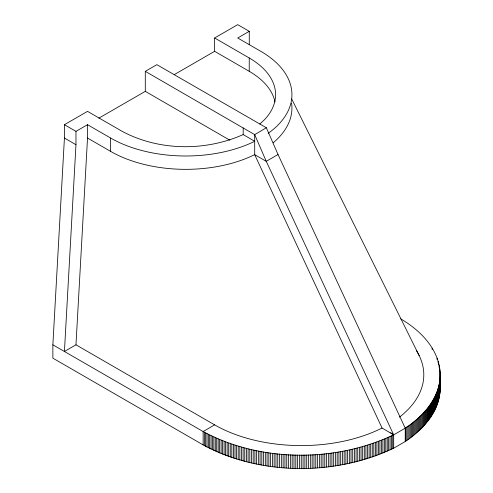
<?xml version="1.0" encoding="UTF-8"?>
<svg xmlns="http://www.w3.org/2000/svg" width="493" height="493" viewBox="0 0 493 493"><rect width="100%" height="100%" fill="white"/><g stroke="black" fill="none" stroke-linecap="round" stroke-linejoin="round"><path stroke-width="0.74" d="M64.423 124.698L75.971 131.372L87.526 124.698L110.635 138.04A106.198 61.311 0 0 0 241.213 146.963L242.396 146.538A106.198 61.311 0 0 0 254.696 141.306L243.185 134.571C205.261 151.474 158.906 151.018 122.11 131.329L87.526 111.363L64.423 124.698L64.423 138.04L52.868 344.817L52.868 358.158L203.134 444.908C261.167 475.831 334.42 475.93 393.679 448.199L405.234 441.531C424.085 429.138 441.771 409.061 440.027 385.021M75.971 131.372L75.971 144.714L64.423 351.484L75.971 344.817L87.526 138.04L87.526 124.698M52.868 344.817L203.134 431.566C261.167 462.489 334.42 462.588 393.679 434.863L405.234 428.189C423.795 415.938 441.241 396.397 440.083 372.733C438.881 348.896 420.246 330.292 400.735 318.885M259.78 124.07L264.131 120.033A89.88 51.894 0 0 0 249.23 57.977L214.634 37.979L237.712 24.65L249.267 31.318L249.267 44.66M405.234 441.531L405.234 428.189L278.034 154.519L266.356 127.761L254.696 134.638L254.696 154.648L382.05 428.023L393.679 434.863L393.679 448.199M382.05 428.023A122.535 70.745 0 0 1 214.609 424.855L203.134 431.566L203.134 444.908M229.867 140.215L145.293 91.353L145.293 71.343L156.842 64.669L266.356 127.761M98.816 118.184L145.293 91.353M174.115 74.708L214.634 51.315L214.634 37.979M249.267 31.318L237.712 37.992L260.822 51.327A106.198 61.311 0 0 1 268.26 133.27M278.034 154.519L266.251 161.322L254.696 154.648A106.198 61.311 0 0 1 242.396 159.88L241.213 160.305A106.198 61.311 0 0 1 110.635 151.382L87.526 138.04M145.293 71.343L254.696 134.638L266.251 161.322L393.679 434.863L390.61 432.669M64.423 138.04L75.971 144.714M75.971 344.817L214.609 424.855M214.634 51.315L249.23 71.319A89.88 51.894 0 0 1 274.971 101.928M291.696 98.951L419.192 355.626M440.083 372.733L440.083 390.271M440.027 371.685L440.027 391.319M439.941 379.025L439.941 392.366M439.836 369.584L439.836 371.808M439.836 380.072L439.836 393.414M439.707 368.542L439.707 371.506M439.707 381.12L439.707 394.462M439.553 367.495L439.553 371.198M439.553 382.167L439.553 395.509M439.374 383.209L439.374 396.551M439.171 365.405L439.171 367.63M439.171 384.257L439.171 397.592M438.943 385.298L438.943 398.634M438.696 363.323L438.696 364.808M438.696 386.333L438.696 399.675M438.425 387.375L438.425 400.71M438.129 361.252L438.129 362.737M438.129 388.41L438.129 401.752M437.809 389.439L437.809 402.781M437.464 390.474L437.464 403.81M437.1 358.158L437.1 359.644M437.1 391.497L437.1 404.839M436.706 392.527L436.706 405.868M436.293 393.55L436.293 406.885M435.861 394.566L435.861 407.908M435.399 395.583L435.399 408.925M434.918 396.594L434.918 409.936M434.413 397.605L434.413 410.94M433.883 398.609L433.883 411.945M433.335 399.607L433.335 412.949M432.762 400.606L432.762 413.941M432.164 348.064L432.164 349.549M432.164 401.592L432.164 414.933M431.548 402.584L431.548 415.919M430.907 403.564L430.907 416.905M430.247 404.543L430.247 417.879M429.563 405.511L429.563 418.853M428.855 406.478L428.855 419.82M428.127 407.44L428.127 420.782M427.376 408.401L427.376 421.737M426.605 409.35L426.605 422.686M425.81 410.293L425.81 423.635M424.997 411.23L424.997 424.572M424.159 412.16L424.159 425.502M423.302 413.091L423.302 426.427M422.427 414.009L422.427 427.351M421.527 414.921L421.527 428.263M420.609 415.827L420.609 429.163M419.666 416.727L419.666 430.062M418.705 417.614L418.705 430.956M417.725 418.502L417.725 431.837M416.727 419.377L416.727 432.718M415.71 420.246L415.71 433.587M414.668 421.108L414.668 434.444M413.609 421.959L413.609 435.301M412.53 422.803L412.53 436.145M411.433 423.641L411.433 436.983M410.318 424.467L410.318 437.809M409.184 425.286L409.184 438.628M408.031 426.1L408.031 439.442M406.861 426.901L406.861 440.243M405.739 427.647L405.739 440.988M392.742 435.153L392.742 448.494M391.448 435.8L391.448 449.141M390.062 436.478L390.062 449.813M388.657 437.143L388.657 450.479M387.233 437.796L387.233 451.138M385.797 438.443L385.797 451.779M384.349 439.072L384.349 452.414M382.888 439.694L382.888 453.036M381.409 440.311L381.409 453.646M379.918 440.908L379.918 454.25M378.414 441.5L378.414 454.836M376.892 442.073L376.892 455.415M375.364 442.64L375.364 455.982M373.817 443.195L373.817 456.536M372.264 443.737L372.264 457.079M370.693 444.267L370.693 457.609M369.115 444.785L369.115 458.126M367.519 445.296L367.519 458.632M365.917 445.789L365.917 459.131M364.302 446.27L364.302 459.612M362.682 446.738L362.682 460.08M361.042 447.2L361.042 460.542M359.397 447.644L359.397 460.986M357.739 448.075L357.739 461.417M356.075 448.501L356.075 461.836M354.399 448.907L354.399 462.249M352.717 449.302L352.717 462.644M351.022 449.684L351.022 463.026M349.321 450.054L349.321 463.395M347.614 450.411L347.614 463.753M345.895 450.756L345.895 464.098M344.169 451.083L344.169 464.424M342.438 451.403L342.438 464.745M340.7 451.705L340.7 465.047M338.95 452.001L338.95 465.343M337.2 452.278L337.2 465.62M335.443 452.543L335.443 465.885M333.675 452.796L333.675 466.138M331.906 453.03L331.906 466.372M330.131 453.258L330.131 466.6M328.35 453.468L328.35 466.809M326.563 453.665L326.563 467.007M324.776 453.85L324.776 467.191M322.983 454.022L322.983 467.364M321.183 454.182L321.183 467.518M319.384 454.324L319.384 467.666M317.578 454.454L317.578 467.795M315.773 454.571L315.773 467.912M313.961 454.675L313.961 468.011M312.155 454.762L312.155 468.103M310.337 454.836L310.337 468.177M308.526 454.897L308.526 468.239M306.708 454.947L306.708 468.288M304.89 454.984L304.89 468.325M303.072 455.002L303.072 468.344M301.254 455.008L301.254 468.35M299.436 455.002L299.436 468.344M297.618 454.984L297.618 468.325M295.806 454.947L295.806 468.288M293.988 454.897L293.988 468.239M292.17 454.836L292.17 468.177M290.359 454.762L290.359 468.103M288.547 454.675L288.547 468.011M286.741 454.571L286.741 467.912M284.936 454.454L284.936 467.795M283.13 454.324L283.13 467.666M281.33 454.182L281.33 467.518M279.531 454.022L279.531 467.364M277.738 453.85L277.738 467.191M275.951 453.665L275.951 467.007M274.163 453.468L274.163 466.809M272.382 453.258L272.382 466.6M270.608 453.03L270.608 466.372M268.839 452.796L268.839 466.138M267.07 452.543L267.07 465.885M265.314 452.278L265.314 465.62M263.558 452.001L263.558 465.343M261.814 451.705L261.814 465.047M260.076 451.403L260.076 464.745M258.338 451.083L258.338 464.424M256.619 450.756L256.619 464.098M254.899 450.411L254.899 463.753M253.186 450.054L253.186 463.395M251.485 449.684L251.485 463.026M249.797 449.302L249.797 462.644M249.23 57.977L249.23 71.319M248.108 448.907L248.108 462.249M246.438 448.501L246.438 461.836M244.768 448.075L244.768 461.417M243.185 127.903L243.185 134.571M243.117 447.644L243.117 460.986M241.471 447.2L241.471 460.542M239.832 446.738L239.832 460.08M238.205 446.27L238.205 459.612M236.591 445.789L236.591 459.131M234.988 445.296L234.988 458.632M233.399 444.785L233.399 458.126M231.821 444.267L231.821 457.609M230.249 443.737L230.249 457.079M228.69 443.195L228.69 456.536M227.15 442.64L227.15 455.982M225.621 442.073L225.621 455.415M224.099 441.5L224.099 454.836M222.596 440.908L222.596 454.25M221.104 440.311L221.104 453.646M219.625 439.694L219.625 453.036M218.165 439.072L218.165 452.414M216.717 438.443L216.717 451.779M215.281 437.796L215.281 451.138M213.857 437.143L213.857 450.479M212.452 436.478L212.452 449.813M211.066 435.8L211.066 449.141M209.691 435.109L209.691 448.451M208.329 434.413L208.329 447.755M206.986 433.711L206.986 447.046M205.661 432.99L205.661 446.331M204.349 432.262L204.349 445.604M110.635 138.04L110.635 151.382M416.221 350.344A122.535 70.745 0 0 1 399.441 417.158M291.597 103.216A106.198 61.311 0 0 1 273.245 142.754"/></g></svg>
